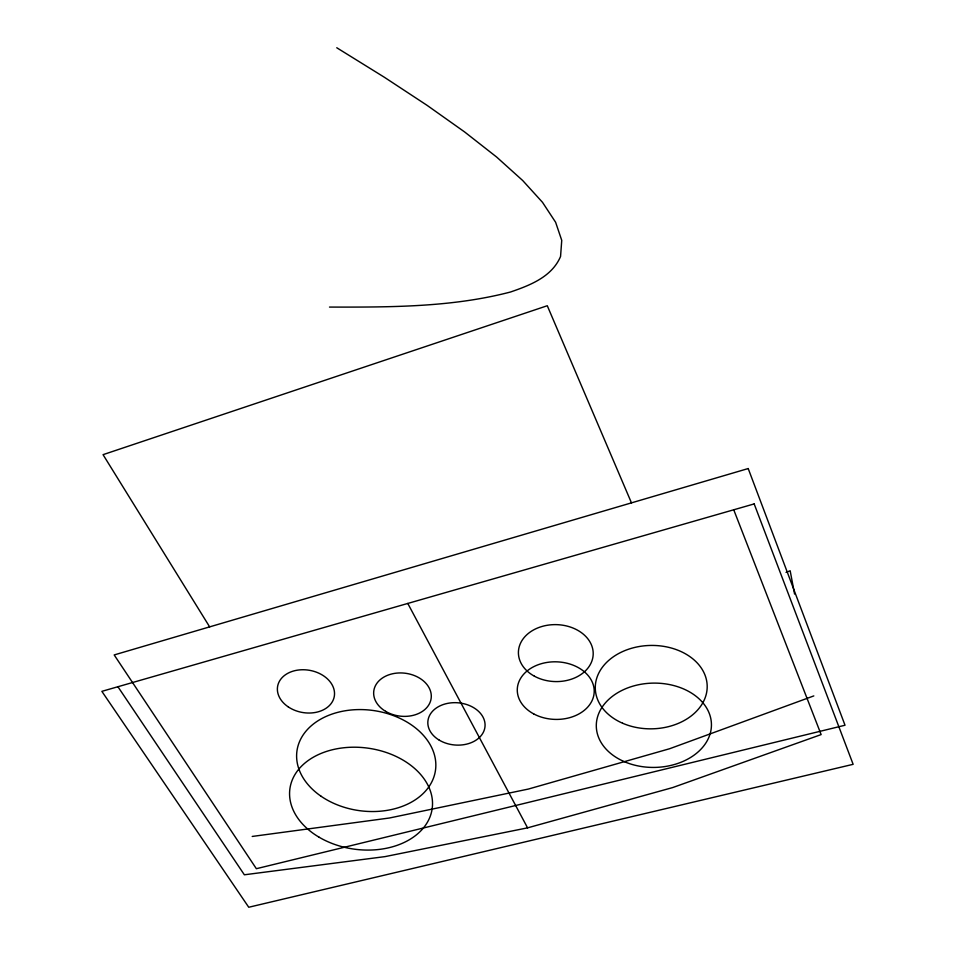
<?xml version="1.0" encoding="UTF-8"?>
<svg xmlns="http://www.w3.org/2000/svg" width="955" height="955" viewBox="0 0 955 955"><rect width="100%" height="100%" fill="white"/><g stroke="black" fill="none" stroke-linecap="round" stroke-linejoin="round"><path stroke-width="1.43" d="M786.049 572.403L790.167 570.768L794.572 594.046M813.815 695.909L669.586 748.744L528.378 789.057L389.473 817.993L252.216 836.449M117.919 686.729L244.361 874.792L385.056 856.611L527.578 827.854L672.666 787.577L821.133 734.586L733.738 509.791M329.499 307.08C390.022 307.176 451.548 307.403 510.531 292.003C530.049 285.282 551.894 276.902 560.561 256.465L561.743 240.362L555.619 222.276L542.488 202.305L522.695 180.519L496.612 157.026L464.584 131.921L427.004 105.289L384.268 77.2L336.757 47.75M209.646 626.874L103.056 454.664L547.287 305.731L631.47 502.867M407.785 603.441L527.578 827.854M748.207 468.547L114.182 654.939L256.358 868.704L845.02 725.239L748.207 468.547M754.175 503.918L101.863 691.348L248.742 907.25L853.137 764.322L754.175 503.918M439.24 740.137A28.686 21.165 5.2 0 0 484.865 727.638A28.686 21.165 5.2 0 0 445.233 703.93A28.686 21.165 5.2 0 0 439.24 740.137M320.976 796.184A69.942 50.555 7.9 0 0 434.668 774.35A69.942 50.555 7.9 0 0 342.988 711.165A69.942 50.555 7.9 0 0 320.976 796.184M622.6 723.233A55.963 41.698 -1.2 0 0 707.189 687.158A55.963 41.698 -1.2 0 0 623.902 651A55.963 41.698 -1.2 0 0 622.6 723.233M288.326 706.939A28.781 21.38 10.2 0 0 334.25 696.637A28.781 21.38 10.2 0 0 295.286 670.565A28.781 21.38 10.2 0 0 288.326 706.939M385.569 711.308A28.925 21.607 7 0 0 431.147 698.415A28.925 21.607 7 0 0 390.69 674.242A28.925 21.607 7 0 0 385.569 711.308M534.394 676.188A37.4 28.471 1.7 0 0 593.067 656.001A37.4 28.471 1.7 0 0 539.957 627.113A37.4 28.471 1.7 0 0 534.394 676.188M319.125 837.225A71.828 50.961 8 0 0 432.149 808.801A71.828 50.961 8 0 0 331.886 749.878A71.828 50.961 8 0 0 319.125 837.225M533.702 713.898A38.475 28.793 1.9 0 0 594.07 693.652A38.475 28.793 1.9 0 0 539.444 664.286A38.475 28.793 1.9 0 0 533.702 713.898M622.457 760.825A57.563 42.151 -0.9 0 0 711.356 727.101A57.563 42.151 -0.9 0 0 627.817 687.863A57.563 42.151 -0.9 0 0 622.457 760.825"/></g></svg>
